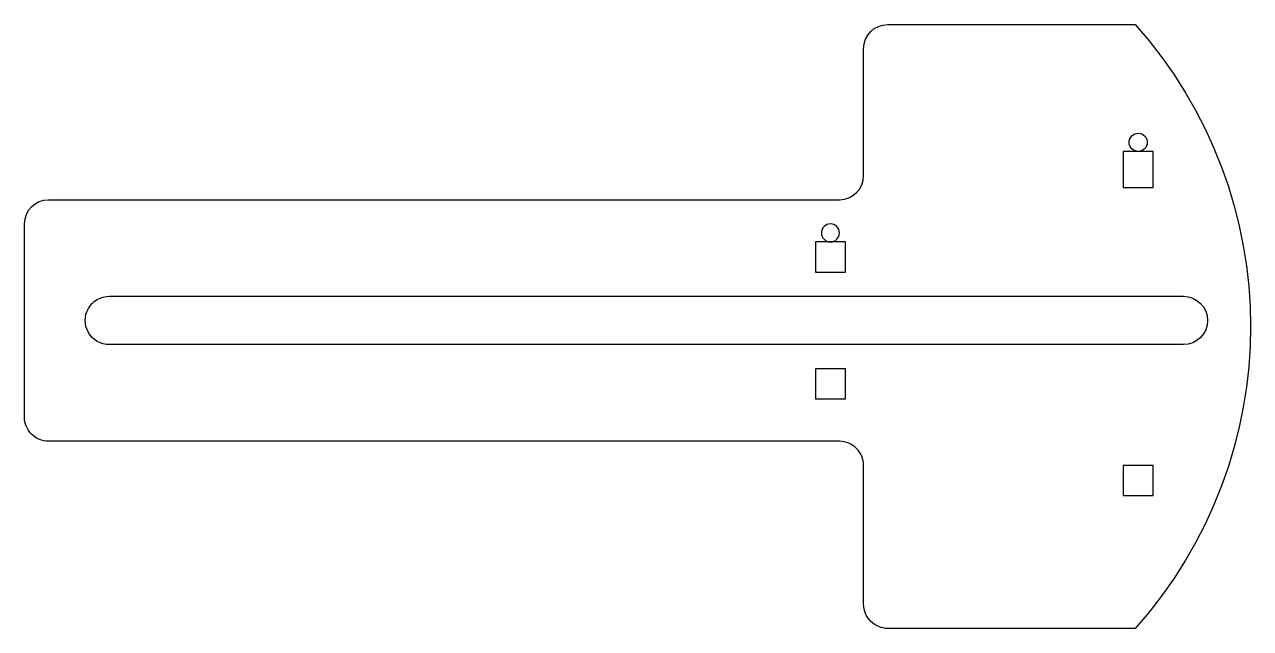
# Model space of a CAD drawing. Header units: millimetres. Extents: x -340 to -137, y 44 to 144.
import ezdxf

# ---------------------------------------------------------------- set-up
doc = ezdxf.new("R2010")
doc.units = ezdxf.units.MM
doc.layers.get('0').update_dxf_attribs({"linetype": 'CONTINUOUS'})

msp = doc.modelspace()

# ---------------------------------------------------------------- linework, layer by layer
for points in [[(-201.0000027812579, 48.00000095424036), (-201.00000275099504, 70.98931976209084, 0.41421356275865456), (-205.00000275103133, 74.98931976739269), (-336.0531316280195, 74.98931976739269, -0.4142135623730951), (-340.053131628012, 78.98931976738521), (-340.053131628012, 111.00000193245783, -0.4142135623730951), (-336.05313162801224, 115.00000193245761), (-205.00000280623934, 115.0000019324578, 0.4142135620361403), (-201.0000028062393, 119.00000192785595), (-201.0000027812579, 140.00000244369915, -0.41421356203613247), (-197.00000278125793, 144.00000243909727), (-156.0000021159649, 144.0000024390973, -0.38213555972422897), (-156.0000021159649, 44.000000948981146), (-197.00000278125793, 44.000000948981125, -0.4142135627581948)], [(-206.50036960114085, 108.00000193245782), (-208.99999999999991, 108.00000193245782), (-208.99999999999991, 103.00000181324855), (-203.99999999999991, 103.00000181324855), (-203.99999999999991, 108.00000193245782), (-206.4996371788875, 108.00000193245782, 8191.995769503712)], [(-326.0000025928007, 91.00000169403924, -1.0002388294801214), (-325.99809218517527, 99.000001237832), (-148.00000259280205, 99.00000175338599, -0.9999999999999999), (-148.00000259280205, 91.00000169403921)]]:
    msp.add_lwpolyline(points, format="xyb", close=True)
for points in [[(-152.99999999999994, 123.00000193245782), (-155.50000263005495, 123.00000193245782), (-157.99999999999994, 123.00000193245782), (-157.99999999999994, 117.00000181324855), (-152.99999999999994, 117.00000181324855)], [(-208.99999999999991, 82.00000145562069), (-203.99999999999991, 82.00000145562069), (-203.99999999999991, 87.00000157482997), (-208.99999999999991, 87.00000157482997)], [(-157.99999999999994, 66.00000145562069), (-152.99999999999994, 66.00000145562069), (-152.99999999999994, 71.00000157482997), (-157.99999999999994, 71.00000157482997)]]:
    msp.add_lwpolyline(points, close=True)
msp.add_circle((-155.50000263005495, 124.50000213362345), 1.5000000223517418)

doc.saveas('drawing.dxf')
